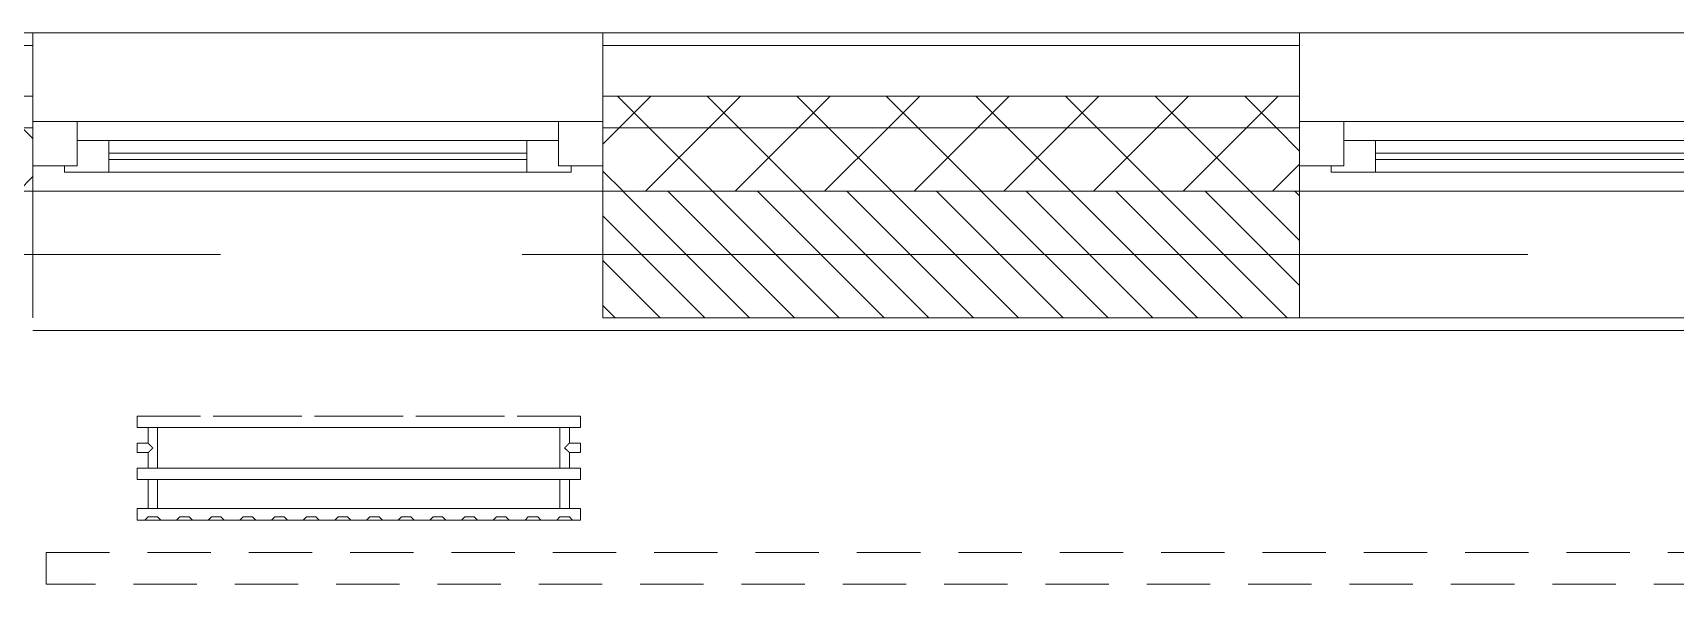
# Model space of a CAD drawing. Header units: millimetres. Extents: x 2623 to 216772, y -8553 to 29000.
# Drawn here: x 31375 to 33967, y 26479 to 27350 of the extents above; entities that cross this region are included whole.
import ezdxf

# ---------------------------------------------------------------- set-up
doc = ezdxf.new("R2010")
doc.units = ezdxf.units.MM
doc.linetypes.add('200_ШТРИХ__ш1_п0_6_', pattern=[160, 100, -60])
doc.linetypes.add('Осевая', pattern=[3175, 635, -476.25, 1587.5, -476.25])
for name, color, linetype, lineweight in [('A-DETL-MBND-1', 7, '200_ШТРИХ__ш1_п0_6_', 9), ('A-GLAZ', 7, 'Continuous', 9), ('A-WALL', 7, 'Continuous', 9), ('A-WALL-1', 7, 'Continuous', 13), ('I-WALL', 7, 'Continuous', 9), ('Оси-2', 7, 'Осевая', 9)]:
    doc.layers.add(name, color=color, linetype=linetype, lineweight=lineweight)
pattern_1 = [(45, (-17385.51, 0), (-70.71068, 70.71068), []), (135, (-17385.51, 0), (-70.71068, -70.71068), [])]

# ---------------------------------------------------------------- blocks, each defined once
blk = doc.blocks.new('120_Окно_СКБ_2Ст - 120_Окно_СКБ_2Ст 2500х2500 _мал створка справа_-23206729-План монтажа стен и перегородок 3 этажа в осях 12-23')
at = {"layer": 'A-GLAZ'}
for p, q in [((-1250, -75), (-1250, -5)), ((-1250, -5), (-1180, -5)), ((1250, -5), (-1250, -5)), ((-1180, -5), (-1180, -75)), ((350, -75), (350, -5)), ((350, -5), (420, -5)), ((420, -5), (420, -75)), ((1180, -75), (1180, -5)), ((1180, -5), (1250, -5)), ((1250, -5), (1250, -75)), ((350, -35), (-1180, -35)), ((-1180, -35), (-1180, -75)), ((-1130, -85), (-1130, -35)), ((300, -85), (300, -35)), ((350, -75), (350, -35)), ((1180, -35), (420, -35)), ((420, -35), (420, -75)), ((470, -85), (470, -35)), ((1130, -85), (1130, -35)), ((1180, -75), (1180, -35)), ((-1180, -75), (-1250, -75)), ((-1250, -75), (-1200, -75)), ((-1180, -75), (-1200, -75)), ((-1200, -75), (-1200, -85)), ((-1130, -55), (300, -55)), ((300, -65), (-1130, -65)), ((420, -75), (350, -75)), ((370, -75), (350, -75)), ((370, -75), (400, -75)), ((370, -85), (370, -75)), ((420, -75), (400, -75)), ((400, -75), (400, -85)), ((470, -55), (1130, -55)), ((1130, -65), (470, -65)), ((1250, -75), (1180, -75)), ((1200, -75), (1180, -75)), ((1200, -75), (1250, -75)), ((1200, -85), (1200, -75)), ((-1200, -85), (370, -85)), ((370, -85), (-1200, -85)), ((400, -85), (1200, -85)), ((1200, -85), (400, -85))]:
    blk.add_line(p, q, dxfattribs=at)
blk = doc.blocks.new('120_Окно_СКБ_1Ст - 120_Окно_СКБ_1Ст_900х2500_h_-21649151-План монтажа стен и перегородок 3 этажа в осях 12-23')
at = {"layer": 'A-GLAZ'}
for p, q in [((-450, -75), (-450, -5)), ((-450, -5), (-380, -5)), ((450, -5), (-450, -5)), ((-380, -5), (-380, -75)), ((380, -75), (380, -5)), ((380, -5), (450, -5)), ((450, -5), (450, -75)), ((380, -35), (-380, -35)), ((-380, -35), (-380, -75)), ((-330, -85), (-330, -35)), ((330, -85), (330, -35)), ((380, -75), (380, -35)), ((-380, -75), (-450, -75)), ((-450, -75), (-400, -75)), ((-380, -75), (-400, -75)), ((-400, -75), (-400, -85)), ((-330, -55), (330, -55)), ((330, -65), (-330, -65)), ((450, -75), (380, -75)), ((400, -75), (380, -75)), ((400, -75), (450, -75)), ((400, -85), (400, -75)), ((-400, -85), (400, -85)), ((400, -85), (-400, -85))]:
    blk.add_line(p, q, dxfattribs=at)
blk = doc.blocks.new('radiator_prado_classic_z_tip_30_po exemplyaru - Classic Z Тип 30-500-V53-План монтажа стен и перегородок 3 этажа в осях 12-23')
at = {"layer": 'A-DETL-MBND-1'}
for p, q in [((0, 228), (0, 210)), ((700, 228), (0, 228)), ((0, 210), (0, 228)), ((0, 228), (12.5, 228)), ((0, 210), (700, 210)), ((17.5, 210), (0, 210)), ((12.5, 228), (37.5, 228)), ((37.5, 228), (12.5, 228)), ((12.5, 228), (37.5, 228)), ((12.5, 228), (17.5, 223)), ((12.5, 228), (17.5, 223)), ((32.5, 223), (17.5, 223)), ((17.5, 223), (32.5, 223)), ((17.5, 210), (17.5, 164)), ((17.5, 210), (17.5, 164)), ((19.7, 210), (17.5, 210)), ((17.5, 210), (32.5, 210)), ((32.5, 210), (17.5, 210)), ((17.5, 210), (18.5, 210)), ((18.5, 210), (25, 210)), ((31.5, 210), (18.5, 210)), ((21.2, 210), (19.7, 210)), ((32.5, 210), (21.2, 210)), ((25, 210), (32.2, 210)), ((32.2, 210), (32.5, 210)), ((32.5, 223), (37.5, 228)), ((37.5, 228), (32.5, 223)), ((32.5, 164), (32.5, 210)), ((32.5, 164), (32.5, 210)), ((667.5, 210), (32.5, 210)), ((37.5, 228), (62.5, 228)), ((62.5, 228), (87.5, 228)), ((87.5, 228), (62.5, 228)), ((62.5, 228), (87.5, 228)), ((62.5, 228), (67.5, 223)), ((62.5, 228), (67.5, 223)), ((82.5, 223), (67.5, 223)), ((67.5, 223), (82.5, 223)), ((82.5, 223), (87.5, 228)), ((87.5, 228), (82.5, 223)), ((87.5, 228), (112.5, 228)), ((112.5, 228), (137.5, 228)), ((137.5, 228), (112.5, 228)), ((112.5, 228), (137.5, 228)), ((112.5, 228), (117.5, 223)), ((112.5, 228), (117.5, 223)), ((132.5, 223), (117.5, 223)), ((117.5, 223), (132.5, 223)), ((132.5, 223), (137.5, 228)), ((137.5, 228), (132.5, 223)), ((137.5, 228), (162.5, 228)), ((162.5, 228), (187.5, 228)), ((187.5, 228), (162.5, 228)), ((162.5, 228), (187.5, 228)), ((162.5, 228), (167.5, 223)), ((162.5, 228), (167.5, 223)), ((182.5, 223), (167.5, 223)), ((167.5, 223), (182.5, 223)), ((182.5, 223), (187.5, 228)), ((187.5, 228), (182.5, 223)), ((187.5, 228), (212.5, 228)), ((212.5, 228), (237.5, 228)), ((237.5, 228), (212.5, 228)), ((212.5, 228), (237.5, 228)), ((212.5, 228), (217.5, 223)), ((212.5, 228), (217.5, 223)), ((232.5, 223), (217.5, 223)), ((217.5, 223), (232.5, 223)), ((232.5, 223), (237.5, 228)), ((237.5, 228), (232.5, 223)), ((237.5, 228), (262.5, 228)), ((262.5, 228), (287.5, 228)), ((287.5, 228), (262.5, 228)), ((262.5, 228), (287.5, 228)), ((262.5, 228), (267.5, 223)), ((262.5, 228), (267.5, 223)), ((282.5, 223), (267.5, 223)), ((267.5, 223), (282.5, 223)), ((282.5, 223), (287.5, 228)), ((287.5, 228), (282.5, 223)), ((287.5, 228), (312.5, 228)), ((312.5, 228), (337.5, 228)), ((337.5, 228), (312.5, 228)), ((312.5, 228), (337.5, 228)), ((312.5, 228), (317.5, 223)), ((312.5, 228), (317.5, 223)), ((332.5, 223), (317.5, 223)), ((317.5, 223), (332.5, 223)), ((332.5, 223), (337.5, 228)), ((337.5, 228), (332.5, 223)), ((337.5, 228), (362.5, 228)), ((362.5, 228), (387.5, 228)), ((387.5, 228), (362.5, 228)), ((362.5, 228), (387.5, 228)), ((362.5, 228), (367.5, 223)), ((362.5, 228), (367.5, 223)), ((382.5, 223), (367.5, 223)), ((367.5, 223), (382.5, 223)), ((382.5, 223), (387.5, 228)), ((387.5, 228), (382.5, 223)), ((387.5, 228), (412.5, 228)), ((412.5, 228), (437.5, 228)), ((437.5, 228), (412.5, 228)), ((412.5, 228), (437.5, 228)), ((412.5, 228), (417.5, 223)), ((412.5, 228), (417.5, 223)), ((432.5, 223), (417.5, 223)), ((417.5, 223), (432.5, 223)), ((432.5, 223), (437.5, 228)), ((437.5, 228), (432.5, 223)), ((437.5, 228), (462.5, 228)), ((462.5, 228), (487.5, 228)), ((487.5, 228), (462.5, 228)), ((462.5, 228), (487.5, 228)), ((462.5, 228), (467.5, 223)), ((462.5, 228), (467.5, 223)), ((482.5, 223), (467.5, 223)), ((467.5, 223), (482.5, 223)), ((482.5, 223), (487.5, 228)), ((487.5, 228), (482.5, 223)), ((487.5, 228), (512.5, 228)), ((512.5, 228), (537.5, 228)), ((537.5, 228), (512.5, 228)), ((512.5, 228), (537.5, 228)), ((512.5, 228), (517.5, 223)), ((512.5, 228), (517.5, 223)), ((532.5, 223), (517.5, 223)), ((517.5, 223), (532.5, 223)), ((532.5, 223), (537.5, 228)), ((537.5, 228), (532.5, 223)), ((537.5, 228), (562.5, 228)), ((562.5, 228), (587.5, 228)), ((587.5, 228), (562.5, 228)), ((562.5, 228), (587.5, 228)), ((562.5, 228), (567.5, 223)), ((562.5, 228), (567.5, 223)), ((582.5, 223), (567.5, 223)), ((567.5, 223), (582.5, 223)), ((582.5, 223), (587.5, 228)), ((587.5, 228), (582.5, 223)), ((587.5, 228), (612.5, 228)), ((612.5, 228), (637.5, 228)), ((637.5, 228), (612.5, 228)), ((612.5, 228), (637.5, 228)), ((612.5, 228), (617.5, 223)), ((617.5, 223), (612.5, 228)), ((632.5, 223), (617.5, 223)), ((617.5, 223), (632.5, 223)), ((632.5, 223), (637.5, 228)), ((637.5, 228), (632.5, 223)), ((637.5, 228), (662.5, 228)), ((662.5, 228), (687.5, 228)), ((687.5, 228), (662.5, 228)), ((662.5, 228), (687.5, 228)), ((662.5, 228), (667.5, 223)), ((662.5, 228), (667.5, 223)), ((682.5, 223), (667.5, 223)), ((667.5, 223), (682.5, 223)), ((667.5, 210), (667.5, 164)), ((667.5, 210), (667.5, 164)), ((682.5, 210), (667.5, 210)), ((667.5, 210), (682.5, 210)), ((682.5, 210), (667.5, 210)), ((667.5, 210), (682.5, 210)), ((681.5, 210), (668.5, 210)), ((682.5, 223), (687.5, 228)), ((687.5, 228), (682.5, 223)), ((682.5, 164), (682.5, 210)), ((682.5, 164), (682.5, 210)), ((700, 210), (682.5, 210)), ((687.5, 228), (700, 228)), ((700, 210), (700, 228)), ((700, 228), (700, 210)), ((700, 164), (0, 164)), ((0, 164), (0, 146)), ((0, 146), (0, 164)), ((0, 164), (17.5, 164)), ((32.5, 164), (17.5, 164)), ((17.5, 164), (32.5, 164)), ((32.5, 164), (17.5, 164)), ((17.5, 164), (32.5, 164)), ((18.5, 164), (31.5, 164)), ((32.5, 164), (667.5, 164)), ((682.5, 164), (667.5, 164)), ((667.5, 164), (678.7, 164)), ((682.5, 164), (667.5, 164)), ((667.5, 164), (682.5, 164)), ((668.5, 164), (681.5, 164)), ((678.7, 164), (680.3, 164)), ((680.3, 164), (681.5, 164)), ((681.5, 164), (682.2, 164)), ((682.2, 164), (682.5, 164)), ((682.5, 164), (700, 164)), ((700, 146), (700, 164)), ((700, 164), (700, 146)), ((0, 146), (700, 146)), ((17.5, 146), (0, 146)), ((17.5, 146), (17.5, 121.5)), ((17.5, 146), (17.5, 121.5)), ((17.5, 146), (32.5, 146)), ((32.5, 146), (17.5, 146)), ((17.5, 146), (32.5, 146)), ((32.5, 146), (17.5, 146)), ((31.5, 146), (18.5, 146)), ((32.5, 82), (32.5, 146)), ((32.5, 82), (32.5, 146)), ((667.5, 146), (32.5, 146)), ((667.5, 146), (667.5, 82)), ((667.5, 146), (667.5, 82)), ((667.5, 146), (682.5, 146)), ((682.5, 146), (667.5, 146)), ((667.5, 146), (675, 146)), ((682.5, 146), (667.5, 146)), ((681.5, 146), (668.5, 146)), ((675, 146), (682.5, 146)), ((682.5, 121.5), (682.5, 146)), ((682.5, 121.5), (682.5, 146)), ((700, 146), (682.5, 146)), ((17.5, 121.5), (0, 121.5)), ((17.5, 121.5), (0, 121.5)), ((0, 121.5), (0, 121.2)), ((0, 106.5), (0, 121.5)), ((0, 121.2), (0, 106.8)), ((0, 121.2), (0, 120.5)), ((0, 120.5), (0, 121.2)), ((0, 121.2), (0, 121.2)), ((0, 120.5), (0, 119.3)), ((0, 119.3), (0, 120.5)), ((0, 119.3), (0, 117.8)), ((0, 117.8), (0, 119.3)), ((0, 117.8), (0, 115.9)), ((0, 115.9), (0, 117.8)), ((0, 115.9), (0, 114)), ((0, 114), (0, 115.9)), ((0, 114), (0, 112.1)), ((0, 112.1), (0, 114)), ((0, 112.1), (0, 110.2)), ((0, 110.2), (0, 112.1)), ((0, 110.2), (0, 108.7)), ((0, 108.7), (0, 110.2)), ((0, 108.7), (0, 106.8)), ((0, 106.8), (0, 108.7)), ((0, 106.8), (0, 106.5)), ((0, 106.8), (0, 106.8)), ((0, 106.5), (17.5, 106.5)), ((0, 106.5), (17.5, 106.5)), ((17.5, 106.5), (17.5, 82)), ((17.5, 106.5), (17.5, 82)), ((700, 121.5), (682.5, 121.5)), ((700, 121.5), (682.5, 121.5)), ((682.5, 82), (682.5, 106.5)), ((682.5, 106.5), (700, 106.5)), ((682.5, 82), (682.5, 106.5)), ((682.5, 106.5), (700, 106.5)), ((700, 121.5), (700, 106.5)), ((700, 121.2), (700, 121.5)), ((700, 121.5), (700, 121.2)), ((700, 121.2), (700, 121.5)), ((700, 120.5), (700, 121.2)), ((700, 121.2), (700, 120.5)), ((700, 106.8), (700, 121.2)), ((700, 119.3), (700, 120.5)), ((700, 120.5), (700, 119.3)), ((700, 117.8), (700, 119.3)), ((700, 119.3), (700, 117.8)), ((700, 115.9), (700, 117.8)), ((700, 117.8), (700, 115.9)), ((700, 114), (700, 115.9)), ((700, 115.9), (700, 114)), ((700, 112.1), (700, 114)), ((700, 114), (700, 112.1)), ((700, 110.2), (700, 112.1)), ((700, 112.1), (700, 110.2)), ((700, 108.7), (700, 110.2)), ((700, 110.2), (700, 108.7)), ((700, 107.5), (700, 108.7)), ((700, 108.7), (700, 107.5)), ((700, 106.8), (700, 107.5)), ((700, 107.5), (700, 106.8)), ((700, 106.5), (700, 106.8)), ((700, 106.8), (700, 106.5)), ((700, 106.5), (700, 106.8)), ((700, 82), (0, 82)), ((0, 82), (0, 64)), ((0, 64), (0, 82)), ((0, 82), (17.5, 82)), ((32.5, 82), (17.5, 82)), ((17.5, 82), (32.5, 82)), ((32.5, 82), (17.5, 82)), ((17.5, 82), (32.5, 82)), ((18.5, 82), (31.5, 82)), ((32.5, 82), (667.5, 82)), ((682.5, 82), (667.5, 82)), ((667.5, 82), (682.5, 82)), ((675, 82), (667.5, 82)), ((667.5, 82), (682.5, 82)), ((668.5, 82), (681.5, 82)), ((676.9, 82), (675, 82)), ((678.7, 82), (676.9, 82)), ((682.5, 82), (678.7, 82)), ((682.5, 82), (700, 82)), ((700, 64), (700, 82)), ((700, 82), (700, 64)), ((700, 64), (0, 64)), ((0, 64), (700, 64))]:
    blk.add_line(p, q, dxfattribs=at)
for points, knots in [([(17.8, 121.2), (17.7, 121.3), (17.7, 121.3), (17.5, 121.5), (17.5, 121.5), (17.5, 121.5)], [0.8571429, 0.8571429, 0.8571429, 0.8571429, 0.8928571, 0.9285714, 1, 1, 1, 1]), ([(17.5, 121.5), (17.5, 121.5), (17.5, 121.5), (17.7, 121.3), (17.7, 121.3), (17.8, 121.2)], [0, 0, 0, 0, 0.0714286, 0.1071429, 0.1428571, 0.1428571, 0.1428571, 0.1428571]), ([(17.5, 121.5), (17.5, 121.5), (17.5, 121.5), (17.7, 121.3), (17.7, 121.3), (17.8, 121.2)], [0, 0, 0, 0, 0.0714286, 0.1071429, 0.1428571, 0.1428571, 0.1428571, 0.1428571]), ([(25, 114), (24.5, 114.5), (23.6, 115.4), (22.4, 116.6), (21.6, 117.4), (21.1, 117.9), (20.8, 118.2), (20.5, 118.5), (20.2, 118.8), (19.8, 119.1), (19.6, 119.4), (19.3, 119.7), (19, 120), (18.7, 120.3), (18.5, 120.5), (18.3, 120.7), (18.1, 120.9), (17.9, 121.1), (17.8, 121.2), (17.7, 121.3), (17.5, 121.5), (17.5, 121.5), (17.5, 121.5)], [0, 0, 0, 0, 0.142857, 0.285714, 0.357143, 0.392857, 0.428571, 0.464286, 0.5, 0.535714, 0.571429, 0.607143, 0.642857, 0.678571, 0.714286, 0.75, 0.785714, 0.821429, 0.857143, 0.892857, 0.928571, 1, 1, 1, 1]), ([(17.5, 106.5), (17.5, 106.5), (17.5, 106.5), (17.7, 106.7), (17.8, 106.8), (17.9, 106.9), (18.1, 107.1), (18.3, 107.3), (18.5, 107.5), (18.7, 107.7), (19, 108), (19.3, 108.3), (19.6, 108.6), (19.8, 108.9), (20.3, 109.3), (20.7, 109.7), (21.1, 110.1), (21.6, 110.6), (22.4, 111.4), (23.6, 112.6), (24.5, 113.5), (25, 114)], [0, 0, 0, 0, 0.071429, 0.107143, 0.142857, 0.178571, 0.214286, 0.25, 0.285714, 0.321429, 0.357143, 0.392857, 0.428571, 0.464286, 0.5, 0.571429, 0.607143, 0.642857, 0.714286, 0.857143, 1, 1, 1, 1]), ([(17.5, 106.5), (17.5, 106.5), (17.5, 106.5), (17.7, 106.7), (17.7, 106.7), (17.8, 106.8)], [0, 0, 0, 0, 0.0714286, 0.1071429, 0.1428571, 0.1428571, 0.1428571, 0.1428571]), ([(17.8, 106.8), (17.7, 106.7), (17.7, 106.7), (17.5, 106.5), (17.5, 106.5), (17.5, 106.5)], [0.8571429, 0.8571429, 0.8571429, 0.8571429, 0.8928571, 0.9285714, 1, 1, 1, 1]), ([(17.8, 106.8), (17.7, 106.7), (17.7, 106.7), (17.5, 106.5), (17.5, 106.5), (17.5, 106.5)], [0.8571429, 0.8571429, 0.8571429, 0.8571429, 0.8928571, 0.9285714, 1, 1, 1, 1]), ([(17.8, 121.2), (17.8, 121.2), (17.9, 121.1), (18.1, 120.9), (18.3, 120.7), (18.5, 120.5), (18.7, 120.3), (19, 120), (19.3, 119.7), (19.6, 119.4), (19.8, 119.1), (20.3, 118.7), (20.7, 118.3), (21.1, 117.9), (21.6, 117.4), (22.4, 116.6), (23.1, 115.9), (23.6, 115.4)], [0.1428571, 0.1428571, 0.1428571, 0.1428571, 0.1785714, 0.2142857, 0.25, 0.2857143, 0.3214286, 0.3571429, 0.3928571, 0.4285714, 0.4642857, 0.5, 0.5714286, 0.6071429, 0.6428571, 0.7142857, 0.8571429, 0.8571429, 0.8571429, 0.8571429]), ([(22.1, 111.1), (21.9, 110.9), (21.6, 110.6), (21.1, 110.1), (20.8, 109.8), (20.5, 109.5), (20.2, 109.2), (19.8, 108.9), (19.6, 108.6), (19.3, 108.3), (19, 108), (18.7, 107.7), (18.5, 107.5), (18.3, 107.3), (18.1, 107.1), (17.9, 106.9), (17.8, 106.8), (17.8, 106.8)], [0.2857143, 0.2857143, 0.2857143, 0.2857143, 0.3571429, 0.3928571, 0.4285714, 0.4642857, 0.5, 0.5357143, 0.5714286, 0.6071429, 0.6428571, 0.6785714, 0.7142857, 0.75, 0.7857143, 0.8214286, 0.8571429, 0.8571429, 0.8571429, 0.8571429]), ([(17.8, 106.8), (17.8, 106.8), (17.9, 106.9), (18.1, 107.1), (18.3, 107.3), (18.5, 107.5), (18.7, 107.7), (19, 108), (19.3, 108.3), (19.6, 108.6), (19.9, 108.8), (20.3, 109.3), (20.6, 109.6), (20.8, 109.8)], [0.1428571, 0.1428571, 0.1428571, 0.1428571, 0.1785714, 0.2142857, 0.25, 0.2857143, 0.3214286, 0.3571429, 0.3928571, 0.4285714, 0.4642857, 0.5, 0.5714286, 0.5714286, 0.5714286, 0.5714286]), ([(19.6, 119.4), (19.7, 119.3), (19.9, 119.2), (20.3, 118.7), (20.6, 118.4), (20.8, 118.2)], [0.4285714, 0.4285714, 0.4285714, 0.4285714, 0.4642857, 0.5, 0.5714286, 0.5714286, 0.5714286, 0.5714286]), ([(22.1, 116.9), (21.9, 117.1), (21.6, 117.4), (21.1, 117.9), (20.9, 118.1), (20.8, 118.2)], [0.2857143, 0.2857143, 0.2857143, 0.2857143, 0.3571429, 0.3928571, 0.4285714, 0.4285714, 0.4285714, 0.4285714]), ([(20.8, 118.2), (20.9, 118.1), (21.1, 117.9), (21.6, 117.4), (21.9, 117.1), (22.1, 116.9)], [0.5714286, 0.5714286, 0.5714286, 0.5714286, 0.6071429, 0.6428571, 0.7142857, 0.7142857, 0.7142857, 0.7142857]), ([(20.8, 109.8), (20.9, 109.9), (21.1, 110.1), (21.6, 110.6), (21.9, 110.9), (22.1, 111.1)], [0.5714286, 0.5714286, 0.5714286, 0.5714286, 0.6071429, 0.6428571, 0.7142857, 0.7142857, 0.7142857, 0.7142857]), ([(22.1, 111.1), (21.9, 110.9), (21.6, 110.6), (21.1, 110.1), (20.9, 109.9), (20.8, 109.8)], [0.2857143, 0.2857143, 0.2857143, 0.2857143, 0.3571429, 0.3928571, 0.4285714, 0.4285714, 0.4285714, 0.4285714]), ([(675, 114), (675.5, 114.5), (676.4, 115.4), (677.6, 116.6), (678.4, 117.4), (678.9, 117.9), (679.2, 118.2), (679.5, 118.5), (679.8, 118.8), (680.1, 119.2), (680.4, 119.4), (680.7, 119.7), (681, 120), (681.3, 120.3), (681.5, 120.5), (681.7, 120.7), (681.9, 120.9), (682.1, 121.1), (682.2, 121.2), (682.3, 121.3), (682.5, 121.5), (682.5, 121.5), (682.5, 121.5)], [0, 0, 0, 0, 0.142857, 0.285714, 0.357143, 0.392857, 0.428571, 0.464286, 0.5, 0.535714, 0.571429, 0.607143, 0.642857, 0.678571, 0.714286, 0.75, 0.785714, 0.821429, 0.857143, 0.892857, 0.928571, 1, 1, 1, 1]), ([(682.5, 106.5), (682.5, 106.5), (682.5, 106.5), (682.3, 106.7), (682.2, 106.8), (682.1, 106.9), (681.9, 107.1), (681.7, 107.3), (681.5, 107.5), (681.3, 107.7), (681, 108), (680.7, 108.3), (680.4, 108.6), (680.1, 108.8), (679.7, 109.3), (679.3, 109.7), (678.9, 110.1), (678.4, 110.6), (677.6, 111.4), (676.4, 112.6), (675.5, 113.5), (675, 114)], [0, 0, 0, 0, 0.071429, 0.107143, 0.142857, 0.178571, 0.214286, 0.25, 0.285714, 0.321429, 0.357143, 0.392857, 0.428571, 0.464286, 0.5, 0.571429, 0.607143, 0.642857, 0.714286, 0.857143, 1, 1, 1, 1]), ([(682.2, 121.2), (682.2, 121.2), (682.1, 121.1), (681.9, 120.9), (681.7, 120.7), (681.5, 120.5), (681.3, 120.3), (681, 120), (680.7, 119.7), (680.4, 119.4), (680.1, 119.2), (679.7, 118.7), (679.3, 118.3), (678.9, 117.9), (678.4, 117.4), (677.6, 116.6), (676.9, 115.9), (676.4, 115.4)], [0.1428571, 0.1428571, 0.1428571, 0.1428571, 0.1785714, 0.2142857, 0.25, 0.2857143, 0.3214286, 0.3571429, 0.3928571, 0.4285714, 0.4642857, 0.5, 0.5714286, 0.6071429, 0.6428571, 0.7142857, 0.8571429, 0.8571429, 0.8571429, 0.8571429]), ([(682.2, 121.2), (682.2, 121.2), (682.1, 121.1), (681.9, 120.9), (681.7, 120.7), (681.5, 120.5), (681.3, 120.3), (681, 120), (680.7, 119.7), (680.4, 119.4), (680.1, 119.2), (679.7, 118.7), (679.3, 118.3), (678.9, 117.9), (678.4, 117.4), (677.6, 116.6), (676.9, 115.9), (676.4, 115.4)], [0.1428571, 0.1428571, 0.1428571, 0.1428571, 0.1785714, 0.2142857, 0.25, 0.2857143, 0.3214286, 0.3571429, 0.3928571, 0.4285714, 0.4642857, 0.5, 0.5714286, 0.6071429, 0.6428571, 0.7142857, 0.8571429, 0.8571429, 0.8571429, 0.8571429]), ([(676.4, 115.4), (676.9, 115.9), (677.6, 116.6), (678.4, 117.4), (678.9, 117.9), (679.2, 118.2), (679.5, 118.5), (679.8, 118.8), (680.1, 119.2), (680.4, 119.4), (680.7, 119.7), (681, 120), (681.3, 120.3), (681.5, 120.5), (681.7, 120.7), (681.9, 120.9), (682.1, 121.1), (682.2, 121.2), (682.2, 121.2)], [0.1428571, 0.1428571, 0.1428571, 0.1428571, 0.2857143, 0.3571429, 0.3928571, 0.4285714, 0.4642857, 0.5, 0.5357143, 0.5714286, 0.6071429, 0.6428571, 0.6785714, 0.7142857, 0.75, 0.7857143, 0.8214286, 0.8571429, 0.8571429, 0.8571429, 0.8571429]), ([(677.9, 111.1), (678.1, 110.9), (678.4, 110.6), (678.9, 110.1), (679.2, 109.8), (679.5, 109.5), (679.8, 109.2), (680.1, 108.8), (680.4, 108.6), (680.7, 108.3), (681, 108), (681.3, 107.7), (681.5, 107.5), (681.7, 107.3), (681.9, 107.1), (682.1, 106.9), (682.2, 106.8), (682.2, 106.8)], [0.2857143, 0.2857143, 0.2857143, 0.2857143, 0.3571429, 0.3928571, 0.4285714, 0.4642857, 0.5, 0.5357143, 0.5714286, 0.6071429, 0.6428571, 0.6785714, 0.7142857, 0.75, 0.7857143, 0.8214286, 0.8571429, 0.8571429, 0.8571429, 0.8571429]), ([(677.9, 111.1), (678.1, 110.9), (678.4, 110.6), (678.9, 110.1), (679.2, 109.8), (679.5, 109.5), (679.8, 109.2), (680.1, 108.8), (680.4, 108.6), (680.7, 108.3), (681, 108), (681.3, 107.7), (681.5, 107.5), (681.7, 107.3), (681.9, 107.1), (682.1, 106.9), (682.2, 106.8), (682.2, 106.8)], [0.2857143, 0.2857143, 0.2857143, 0.2857143, 0.3571429, 0.3928571, 0.4285714, 0.4642857, 0.5, 0.5357143, 0.5714286, 0.6071429, 0.6428571, 0.6785714, 0.7142857, 0.75, 0.7857143, 0.8214286, 0.8571429, 0.8571429, 0.8571429, 0.8571429]), ([(682.2, 106.8), (682.2, 106.8), (682.1, 106.9), (681.9, 107.1), (681.7, 107.3), (681.5, 107.5), (681.3, 107.7), (681, 108), (680.7, 108.3), (680.4, 108.6), (680.1, 108.8), (679.7, 109.3), (679.3, 109.7), (678.9, 110.1), (678.4, 110.6), (678.1, 110.9), (677.9, 111.1)], [0.1428571, 0.1428571, 0.1428571, 0.1428571, 0.1785714, 0.2142857, 0.25, 0.2857143, 0.3214286, 0.3571429, 0.3928571, 0.4285714, 0.4642857, 0.5, 0.5714286, 0.6071429, 0.6428571, 0.7142857, 0.7142857, 0.7142857, 0.7142857]), ([(682.5, 121.5), (682.5, 121.5), (682.5, 121.5), (682.3, 121.3), (682.3, 121.3), (682.2, 121.2)], [0, 0, 0, 0, 0.0714286, 0.1071429, 0.1428571, 0.1428571, 0.1428571, 0.1428571]), ([(682.5, 121.5), (682.5, 121.5), (682.5, 121.5), (682.3, 121.3), (682.3, 121.3), (682.2, 121.2)], [0, 0, 0, 0, 0.0714286, 0.1071429, 0.1428571, 0.1428571, 0.1428571, 0.1428571]), ([(682.2, 121.2), (682.3, 121.3), (682.3, 121.3), (682.5, 121.5), (682.5, 121.5), (682.5, 121.5)], [0.8571429, 0.8571429, 0.8571429, 0.8571429, 0.8928571, 0.9285714, 1, 1, 1, 1]), ([(682.2, 106.8), (682.3, 106.7), (682.3, 106.7), (682.5, 106.5), (682.5, 106.5), (682.5, 106.5)], [0.8571429, 0.8571429, 0.8571429, 0.8571429, 0.8928571, 0.9285714, 1, 1, 1, 1]), ([(682.2, 106.8), (682.3, 106.7), (682.3, 106.7), (682.5, 106.5), (682.5, 106.5), (682.5, 106.5)], [0.8571429, 0.8571429, 0.8571429, 0.8571429, 0.8928571, 0.9285714, 1, 1, 1, 1]), ([(682.5, 106.5), (682.5, 106.5), (682.5, 106.5), (682.3, 106.7), (682.3, 106.7), (682.2, 106.8)], [0, 0, 0, 0, 0.0714286, 0.1071429, 0.1428571, 0.1428571, 0.1428571, 0.1428571])]:
    blk.add_open_spline(points, degree=3, knots=knots, dxfattribs=at)
for points in [[(20.8, 118.2), (20.7, 118.3), (20.5, 118.5), (20.2, 118.8), (19.9, 119.2), (19.6, 119.4), (19.3, 119.7), (19, 120), (18.7, 120.3), (18.5, 120.5), (18.3, 120.7), (18.1, 120.9), (17.9, 121.1), (17.8, 121.2), (17.8, 121.2)], [(17.8, 121.2), (17.8, 121.2), (17.9, 121.1), (18.1, 120.9), (18.3, 120.7), (18.5, 120.5), (18.7, 120.3), (19, 120), (19.3, 119.7), (19.5, 119.5), (19.6, 119.4)], [(20.8, 109.8), (20.7, 109.7), (20.5, 109.5), (20.2, 109.2), (19.9, 108.8), (19.6, 108.6), (19.3, 108.3), (19, 108), (18.7, 107.7), (18.5, 107.5), (18.3, 107.3), (18.1, 107.1), (17.9, 106.9), (17.8, 106.8), (17.8, 106.8)], [(23.6, 115.4), (23.1, 115.9), (22.6, 116.4), (22.1, 116.9)], [(22.1, 116.9), (22.6, 116.4), (23.1, 115.9), (23.6, 115.4)], [(25, 114), (24.5, 113.5), (23.6, 112.6), (22.6, 111.6), (22.1, 111.1)], [(22.1, 111.1), (22.6, 111.6), (23.1, 112.1), (23.6, 112.6)], [(23.6, 112.6), (23.1, 112.1), (22.6, 111.6), (22.1, 111.1)], [(25, 114), (24.5, 114.5), (24, 115), (23.6, 115.4)], [(23.6, 115.4), (24, 115), (24.5, 114.5), (25, 114)], [(23.6, 115.4), (24, 115), (24.5, 114.5), (25, 114)], [(23.6, 112.6), (24, 113), (24.5, 113.5), (25, 114)], [(25, 114), (24.5, 113.5), (24, 113), (23.6, 112.6)], [(676.4, 115.4), (676, 115), (675.5, 114.5), (675, 114)], [(676.4, 115.4), (676, 115), (675.5, 114.5), (675, 114)], [(675, 114), (675.5, 114.5), (676, 115), (676.4, 115.4)], [(675, 114), (675.5, 113.5), (676.4, 112.6), (677.4, 111.6), (677.9, 111.1)], [(675, 114), (675.5, 113.5), (676.4, 112.6), (677.4, 111.6), (677.9, 111.1)], [(676.4, 112.6), (676, 113), (675.5, 113.5), (675, 114)], [(677.9, 111.1), (677.4, 111.6), (676.9, 112.1), (676.4, 112.6)]]:
    blk.add_open_spline(points, degree=3, dxfattribs=at)

msp = doc.modelspace()

# ---------------------------------------------------------------- hatches: boundary and pattern name
at = {"layer": 'A-WALL'}
h = msp.add_hatch(dxfattribs=at)
h.set_pattern_fill('FP_23', color=256, style=0, pattern_type=2)
h.set_pattern_definition(pattern_1)
h.paths.add_polyline_path([(67115.2, 27200), (67115.2, 27250), (62964.5, 27250), (62964.5, 27200), (67069.7, 27200)])
h.paths.add_polyline_path([(59864.5, 27200), (59864.5, 27250), (58964.5, 27250), (58964.5, 27200), (59435.5, 27200)])
h.paths.add_polyline_path([(56527.3, 27200), (56864.5, 27200), (56864.5, 27250), (55524.5, 27250), (55524.5, 27200), (55800.2, 27200)])
h.paths.add_polyline_path([(53424.5, 27200), (53424.5, 27250), (52224.5, 27250), (52224.5, 27200), (52891.9, 27200)])
h.paths.add_polyline_path([(49724.5, 27200), (49724.5, 27250), (45474.5, 27250), (45474.5, 27200), (49256.6, 27200)])
h.paths.add_polyline_path([(44574.5, 27200), (44574.5, 27250), (42474.5, 27250), (42474.5, 27200), (44167.2, 27200)])
h.paths.add_polyline_path([(41574.5, 27200), (41574.5, 27250), (40474.5, 27250), (40474.5, 27200), (41258.9, 27200)])
h.paths.add_polyline_path([(37374.5, 27200), (37374.5, 27250), (35874.5, 27250), (35874.5, 27200), (36896.5, 27200)])
h.paths.add_polyline_path([(33374.5, 27200), (33374.5, 27250), (32274.8, 27250), (32274.8, 27200), (32534.2, 27200)])
h.paths.add_polyline_path([(30274.5, 27200), (31374.8, 27200), (31374.8, 27250), (30274.5, 27250)])
h.paths.add_polyline_path([(27174.5, 27200), (27174.5, 27250), (24674.5, 27250), (24674.5, 27200), (26717.6, 27200)])
h = msp.add_hatch(dxfattribs=at)
h.set_pattern_fill('FP_23', color=256, style=0, pattern_type=2)
h.set_pattern_definition(pattern_1)
h.paths.add_polyline_path([(67115.2, 27100), (67115.2, 27200), (62964.5, 27200), (62964.5, 27100), (67069.7, 27100)])
h.paths.add_polyline_path([(59864.5, 27100), (59864.5, 27200), (58964.5, 27200), (58964.5, 27100), (59435.5, 27100)])
h.paths.add_polyline_path([(56864.5, 27100), (56864.5, 27200), (55524.5, 27200), (55524.5, 27100), (56527.3, 27100)])
h.paths.add_polyline_path([(53424.5, 27100), (53424.5, 27200), (52224.5, 27200), (52224.5, 27100), (52891.9, 27100)])
h.paths.add_polyline_path([(49724.5, 27100), (49724.5, 27200), (45474.5, 27200), (45474.5, 27100), (49256.6, 27100)])
h.paths.add_polyline_path([(44574.5, 27100), (44574.5, 27200), (42474.5, 27200), (42474.5, 27100), (44167.2, 27100)])
h.paths.add_polyline_path([(41574.5, 27100), (41574.5, 27200), (40474.5, 27200), (40474.5, 27100), (41258.9, 27100)])
h.paths.add_polyline_path([(37374.5, 27100), (37374.5, 27200), (35874.5, 27200), (35874.5, 27100), (36896.5, 27100)])
h.paths.add_polyline_path([(33374.5, 27100), (33374.5, 27200), (32274.8, 27200), (32274.8, 27100), (32534.2, 27100)])
h.paths.add_polyline_path([(31374.8, 27100), (31374.8, 27200), (30274.5, 27200), (30274.5, 27100), (31080, 27100)])
h.paths.add_polyline_path([(27174.5, 27100), (27174.5, 27200), (24774.5, 27200), (24774.5, 27100), (26717.6, 27100)])
h = msp.add_hatch(dxfattribs=at)
h.set_pattern_fill('FP_22', color=256, style=0, pattern_type=2)
h.set_pattern_definition([(135, (-17385.513, 0), (-35.35534, -35.35534), [])])
h.paths.add_polyline_path([(66814.5, 26900), (66814.5, 27100), (63764.5, 27100), (63764.5, 26900), (66706.1, 26900)])
h.paths.add_polyline_path([(63070.8, 26900), (63264.5, 26900), (63264.5, 27100), (62964.5, 27100), (62964.5, 26900)])
h.paths.add_polyline_path([(59364.5, 26900), (59364.5, 27100), (58964.5, 27100), (58964.5, 26900), (59072, 26900)])
h.paths.add_polyline_path([(56654.5, 26900), (56864.5, 26900), (56864.5, 27100), (56654.5, 27100), (56654.5, 26942.5)])
h.paths.add_polyline_path([(56154.5, 26900), (56154.5, 27100), (55524.5, 27100), (55524.5, 26900), (55982, 26900)])
h.paths.add_polyline_path([(52224.5, 26900), (52924.5, 26900), (52924.5, 27100), (52224.5, 27100)])
h.paths.add_polyline_path([(49724.5, 26900), (49724.5, 27100), (49374.5, 27100), (49374.5, 26900), (49620.1, 26900)])
h.paths.add_polyline_path([(48711.3, 26900), (48774.5, 26900), (48774.5, 27100), (45474.5, 27100), (45474.5, 26900), (48529.6, 26900)])
h.paths.add_polyline_path([(44530.7, 26900), (44574.5, 26900), (44574.5, 27100), (43374.5, 27100), (43374.5, 26900), (44167.2, 26900)])
h.paths.add_polyline_path([(42774.5, 26900), (42774.5, 27100), (42474.5, 27100), (42474.5, 26900), (42713, 26900)])
h.paths.add_polyline_path([(41574.5, 26900), (41574.5, 27100), (40474.5, 27100), (40474.5, 26900), (41258.9, 26900)])
h.paths.add_polyline_path([(36774.5, 26900), (36774.5, 27100), (35874.5, 27100), (35874.5, 26900), (36169.5, 26900)])
h.paths.add_polyline_path([(33374.5, 26900), (33374.5, 27100), (32274.8, 27100), (32274.8, 26900), (32534.2, 26900)])
h.paths.add_polyline_path([(30774.5, 26900), (30774.5, 27100), (30274.5, 27100), (30274.5, 26900)])
h.paths.add_polyline_path([(27174.5, 26900), (27174.5, 27100), (25374.5, 27100), (25374.5, 26900), (26717.6, 26900)])

# ---------------------------------------------------------------- linework, layer by layer
at = {"layer": 'A-DETL-MBND-1'}
for p, q in [((31395.8, 26529), (36753.5, 26529)), ((31395.8, 26529), (31395.8, 26479)), ((36753.5, 26479), (31395.8, 26479))]:
    msp.add_line(p, q, dxfattribs=at)
at = {"layer": 'A-WALL'}
for p, q in [((24524.5, 27350), (32274.8, 27350)), ((31374.8, 26900), (31374.8, 27350)), ((32274.8, 27350), (32274.8, 26900)), ((58964.5, 27350), (32274.8, 27350)), ((33374.5, 26900), (33374.5, 27350)), ((36774.5, 27100), (25374.5, 27100)), ((31374.5, 26900), (31374.8, 26900)), ((32274.8, 26900), (33374.5, 26900))]:
    msp.add_line(p, q, dxfattribs=at)
at = {"layer": 'A-WALL-1'}
for p, q in [((31374.8, 27330), (30274.5, 27330)), ((33374.5, 27330), (32274.8, 27330)), ((31374.8, 27250), (30274.5, 27250)), ((33374.5, 27250), (32274.8, 27250)), ((31374.8, 27200), (30274.5, 27200)), ((33374.5, 27200), (32274.8, 27200))]:
    msp.add_line(p, q, dxfattribs=at)
at = {"layer": 'I-WALL'}
for p, q in [((31374.8, 27100), (32274.8, 27100)), ((33374.5, 27100), (35874.5, 27100)), ((35874.5, 26900), (33374.5, 26900)), ((36774.5, 26880), (31374.5, 26880))]:
    msp.add_line(p, q, dxfattribs=at)
at = {"layer": 'Оси-2'}
msp.add_line((21511, 27000), (64864.5, 27000), dxfattribs=at)

# ---------------------------------------------------------------- block references
at = {"layer": 'A-DETL-MBND-1', "rotation": 180}
msp.add_blockref('radiator_prado_classic_z_tip_30_po exemplyaru - Classic Z Тип 30-500-V53-План монтажа стен и перегородок 3 этажа в осях 12-23', (32239.2, 26808.3), dxfattribs=at)
at = {"layer": 'A-GLAZ'}
for name, p in [('120_Окно_СКБ_1Ст - 120_Окно_СКБ_1Ст_900х2500_h_-21649151-План монтажа стен и перегородок 3 этажа в осях 12-23', (31824.8, 27215)), ('120_Окно_СКБ_2Ст - 120_Окно_СКБ_2Ст 2500х2500 _мал створка справа_-23206729-План монтажа стен и перегородок 3 этажа в осях 12-23', (34624.5, 27215))]:
    msp.add_blockref(name, p, dxfattribs=at)

doc.saveas('drawing.dxf')
